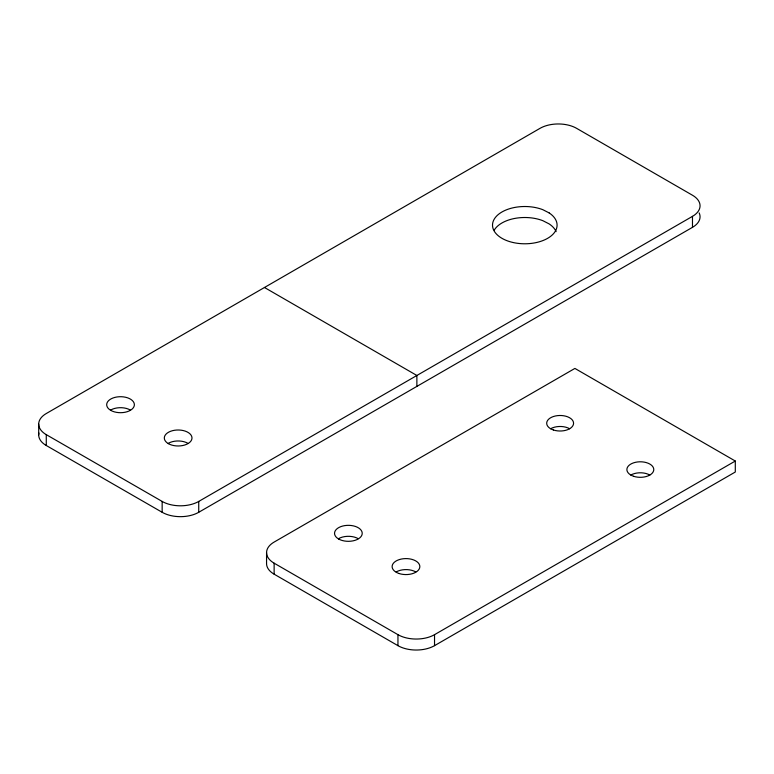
<?xml version="1.0" encoding="UTF-8"?>
<svg xmlns="http://www.w3.org/2000/svg" width="774" height="774" viewBox="0 0 774 774"><rect width="100%" height="100%" fill="white"/><g stroke="black" fill="none" stroke-linecap="round" stroke-linejoin="round"><path stroke-width="1.16" d="M692.478 227.343L692.478 216.362A25.871 14.938 0 0 0 692.478 195.242L576.611 128.339A25.871 14.938 0 0 0 540.02 128.339L46.276 413.529A25.871 14.938 0 0 0 46.276 434.649L46.276 445.514L162.153 512.282A25.871 14.938 0 0 0 198.744 512.282L692.478 227.343A25.871 14.938 0 0 0 699.174 212.918M46.276 434.649L162.153 501.426A25.871 14.938 0 0 0 198.744 501.426L692.478 216.362M735.3 461.033L574.898 368.424L274.131 542.071A25.871 14.938 0 0 0 274.131 563.182L397.952 634.67A25.871 14.938 0 0 0 434.533 634.67L735.3 461.033L735.3 472.014L434.533 645.661A25.871 14.938 0 0 1 397.952 645.661L274.131 574.173A25.871 14.938 0 0 1 266.556 563.607L266.556 552.626M264.418 287.464L416.876 375.477L416.876 386.468M434.533 634.67L434.533 645.661M397.952 634.67L397.952 645.661M274.131 563.182L274.131 574.173M198.734 501.426L198.734 512.282M162.153 501.426L162.153 512.282M38.7 424.084L38.7 434.949M168.335 443.299A13.855 8.001 0 0 1 187.918 443.308M110.721 410.017A13.855 8.001 0 0 1 130.313 410.026M46.276 445.514A25.871 14.938 0 0 1 38.923 433.005M494.276 230.072A32.285 18.634 0 0 1 542.845 220.687L549.153 223.909A32.285 18.634 0 0 1 556.119 231.629M396.201 571.928A13.855 7.992 0 0 1 415.783 571.928M338.586 538.646A13.855 8.001 0 0 1 358.178 538.646M630.82 475.052A13.448 7.769 0 0 1 649.841 475.052M550.614 428.748A13.448 7.769 0 0 1 569.635 428.748M549.153 212.918L542.845 209.696A32.285 18.634 0 0 0 492.912 222.244A32.285 18.634 0 0 0 533.702 243.065A32.285 18.634 0 0 0 549.153 212.918M168.345 443.637A13.855 8.001 0 0 0 191.517 440.067A13.855 8.001 0 0 0 174.547 430.267A13.855 8.001 0 0 0 168.345 443.637M110.73 410.355A13.855 8.001 0 0 0 133.902 406.776A13.855 8.001 0 0 0 116.942 396.975A13.855 8.001 0 0 0 110.73 410.355M338.586 538.985A13.855 8.001 0 0 0 361.758 535.395A13.855 8.001 0 0 0 344.798 525.604A13.855 8.001 0 0 0 338.586 538.985M633.596 476.281A13.448 7.769 0 0 0 653.778 469.557A13.448 7.769 0 0 0 633.596 462.833A13.448 7.769 0 0 0 633.596 476.281M553.4 429.976A13.448 7.769 0 0 0 573.573 423.252A13.448 7.769 0 0 0 553.4 416.528A13.448 7.769 0 0 0 553.4 429.976M399.065 573.515A13.855 7.992 0 0 0 419.837 566.587A13.855 7.992 0 0 0 399.065 559.66A13.855 7.992 0 0 0 399.065 573.515"/></g></svg>
